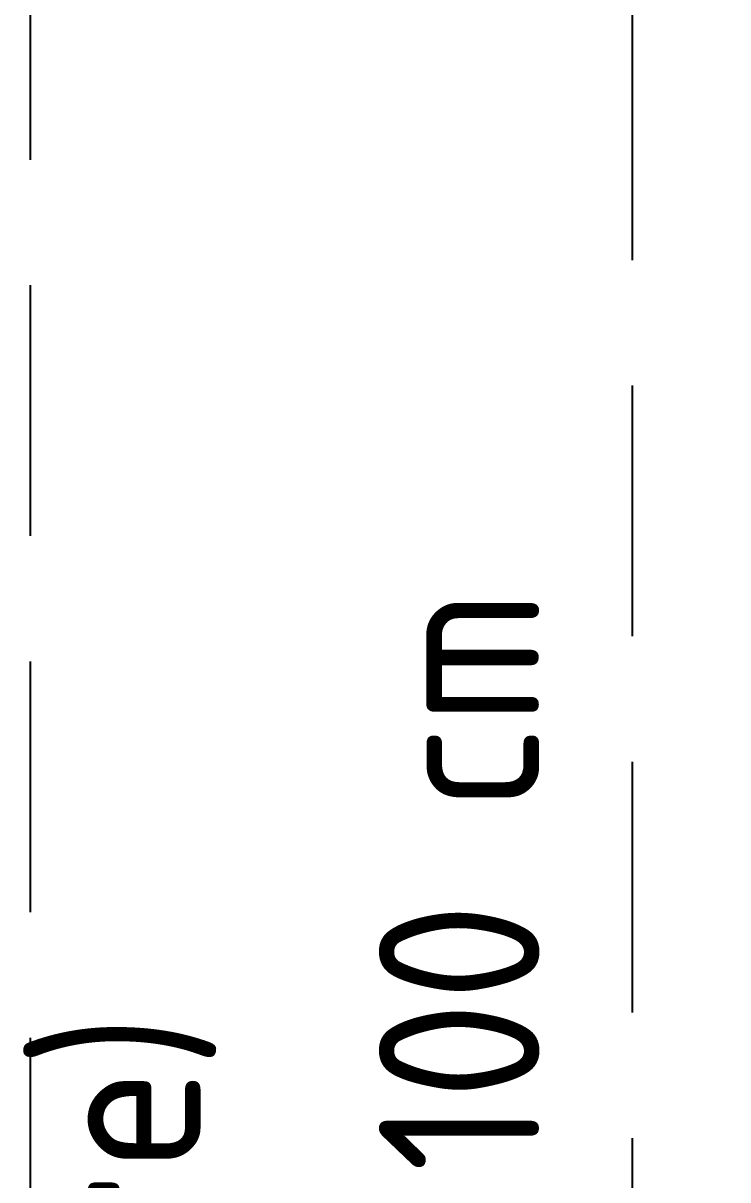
# Model space of a CAD drawing. Header units: centimetres. Extents: x 31 to 22766, y 238 to 3306.
# Drawn here: x 556.7 to 591.8, y 1057.4 to 1115.1 of the extents above; entities that cross this region are included whole.
import ezdxf

# ---------------------------------------------------------------- set-up
doc = ezdxf.new("R2010")
doc.units = ezdxf.units.CM
doc.linetypes.add('ACAD_ISO07W100', pattern=[3, 0, -3])
doc.linetypes.add('HIDDEN', pattern=[0.375, 0.25, -0.125])
doc.layers.add('00_BORDA_SIVA', color=5, linetype='Continuous', lineweight=25)
doc.layers.add('YAZI1', color=8, linetype='Continuous', lineweight=5)
doc.layers.add('izdüşüm', color=8, linetype='ACAD_ISO07W100')
doc.styles.add('style1', font='GENISO.shx', dxfattribs={"height": 80})

# ---------------------------------------------------------------- blocks, each defined once
blk = doc.blocks.new('DUVAR PLANI')
at = {"layer": '00_BORDA_SIVA', "color": 251, "linetype": 'HIDDEN', "ltscale": 50}
blk.add_line((34865.638, 5492.619), (34865.638, 5642.619), dxfattribs=at)

msp = doc.modelspace()

# ---------------------------------------------------------------- linework, layer by layer
at = {"layer": 'izdüşüm', "color": 251, "linetype": 'HIDDEN', "ltscale": 50}
msp.add_lwpolyline([(557.025, 772.025), (3737.025, 772.025), (3737.025, 2302.025), (557.025, 2302.025)], close=True, dxfattribs=at)

# ---------------------------------------------------------------- block references
msp.add_blockref('DUVAR PLANI', (-34278.613, -4520.594))

# ---------------------------------------------------------------- texts
at = {"layer": 'YAZI1', "char_height": 8, "attachment_point": 1, "rotation": 90, "style": 'style1'}
for s, insert, width in [('\\pxsm1,qc;parapet h: 100 cm', (574.388, 481.174), 1131.57266), ('\\pxsm1,qc;(pencere)', (557.504, 991.04), 109.27932)]:
    msp.add_mtext(s, dxfattribs=dict(at, insert=insert, width=width))

doc.saveas('drawing.dxf')
